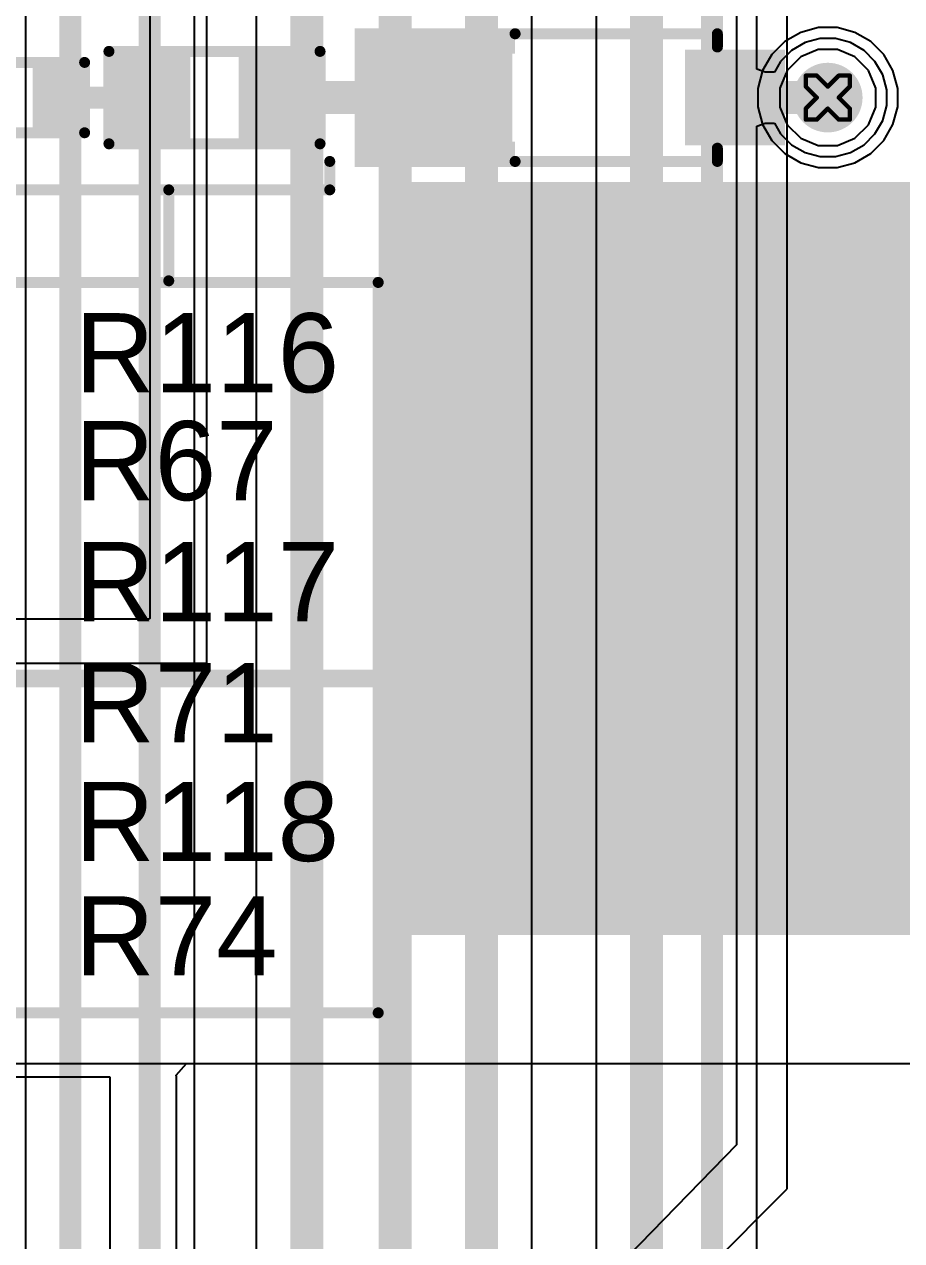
# Model space of a CAD drawing. Header units: inches. Extents: x 0 to 5379, y 0 to 5429.
# Drawn here: x 118.01 to 128.15, y 70.37 to 84.41 of the extents above; entities that cross this region are included whole.
import ezdxf

# ---------------------------------------------------------------- set-up
doc = ezdxf.new("R2010")
doc.units = ezdxf.units.IN
for name, color, linetype in [('Bottom Layer', 5, 'Continuous'), ('Bottom Solder', 6, 'Continuous'), ('Drill Drawing', 1, 'Continuous'), ('GND01', 16, 'Continuous'), ('GND02', 76, 'Continuous'), ('PWR', 156, 'Continuous'), ('SIG 01', 90, 'Continuous'), ('Top Layer', 1, 'Continuous'), ('Top Overlay', 2, 'Continuous'), ('Top Paste', 8, 'Continuous'), ('Top Solder', 216, 'Continuous'), ('Via Holes', 16, 'Continuous')]:
    doc.layers.add(name, color=color, linetype=linetype)
doc.styles.add('Arial', font='', dxfattribs={"height": 0.2})
doc.styles.get('Arial').set_extended_font_data('Arial')

# ---------------------------------------------------------------- blocks, each defined once
blk = doc.blocks.new('R___0603_665')
at = {"layer": 'Top Layer'}
for points in [[(-0.381, 0.4445), (-0.381, -0.4445), (-1.143, -0.4445), (-1.143, 0.4445)], [(1.143, 0.4445), (1.143, -0.4445), (0.381, -0.4445), (0.381, 0.4445)]]:
    blk.add_hatch(color=1, dxfattribs=at).paths.add_polyline_path(points)
at = {"layer": 'Top Paste'}
for points in [[(-0.381, 0.4445), (-0.381, -0.4445), (-1.143, -0.4445), (-1.143, 0.4445)], [(1.143, 0.4445), (1.143, -0.4445), (0.381, -0.4445), (0.381, 0.4445)]]:
    blk.add_hatch(color=8, dxfattribs=at).paths.add_polyline_path(points)
at = {"layer": 'Top Solder'}
for points in [[(-0.2794, 0.5461), (-0.2794, -0.5461), (-1.2446, -0.5461), (-1.2446, 0.5461)], [(1.2446, 0.5461), (1.2446, -0.5461), (0.2794, -0.5461), (0.2794, 0.5461)]]:
    blk.add_hatch(color=216, dxfattribs=at).paths.add_polyline_path(points)
at = {"layer": 'Top Overlay'}
for points in [[(-1.2192, -0.5334, 0.127, 0.127, 0), (-1.2192, 0.5334, 0.127, 0.127, 0)], [(-1.2192, 0.5334, 0.127, 0.127, 0), (1.2192, 0.5334, 0.127, 0.127, 0)], [(1.2192, -0.5334, 0.127, 0.127, 0), (1.2192, 0.5334, 0.127, 0.127, 0)], [(-1.2192, -0.5334, 0.127, 0.127, 0), (1.2192, -0.5334, 0.127, 0.127, 0)]]:
    blk.add_lwpolyline(points, format="xyseb", dxfattribs=at)
for points in [[(-1.25095, 0.5334, 0.0635, 0.0635, 1), (-1.18745, 0.5334, 0.0635, 0.0635, 1)], [(-1.25095, 0.5334, 0.0635, 0.0635, 1), (-1.18745, 0.5334, 0.0635, 0.0635, 1)], [(1.18745, 0.5334, 0.0635, 0.0635, 1), (1.25095, 0.5334, 0.0635, 0.0635, 1)], [(1.18745, 0.5334, 0.0635, 0.0635, 1), (1.25095, 0.5334, 0.0635, 0.0635, 1)], [(-1.25095, -0.5334, 0.0635, 0.0635, 1), (-1.18745, -0.5334, 0.0635, 0.0635, 1)], [(-1.25095, -0.5334, 0.0635, 0.0635, 1), (-1.18745, -0.5334, 0.0635, 0.0635, 1)], [(1.18745, -0.5334, 0.0635, 0.0635, 1), (1.25095, -0.5334, 0.0635, 0.0635, 1)], [(1.18745, -0.5334, 0.0635, 0.0635, 1), (1.25095, -0.5334, 0.0635, 0.0635, 1)]]:
    blk.add_lwpolyline(points, format="xyseb", close=True, dxfattribs=at)
blk = doc.blocks.new('R___0402_666')
at = {"layer": 'Top Layer'}
for points in [[(-0.699, -0.318), (-0.699, 0.318), (-0.241, 0.318), (-0.241, -0.318)], [(0.241, -0.318), (0.241, 0.318), (0.699, 0.318), (0.699, -0.318)]]:
    blk.add_hatch(color=1, dxfattribs=at).paths.add_polyline_path(points)
at = {"layer": 'Top Paste'}
for points in [[(-0.699, -0.318), (-0.699, 0.318), (-0.241, 0.318), (-0.241, -0.318)], [(0.241, -0.318), (0.241, 0.318), (0.699, 0.318), (0.699, -0.318)]]:
    blk.add_hatch(color=8, dxfattribs=at).paths.add_polyline_path(points)
at = {"layer": 'Top Solder'}
for points in [[(-0.754, -0.373), (-0.754, 0.373), (-0.186, 0.373), (-0.186, -0.373)], [(0.186, -0.373), (0.186, 0.373), (0.754, 0.373), (0.754, -0.373)]]:
    blk.add_hatch(color=216, dxfattribs=at).paths.add_polyline_path(points)
at = {"layer": 'Top Overlay'}
for points in [[(-0.787, -0.406, 0.127, 0.127, 0), (-0.787, 0.406, 0.127, 0.127, 0)], [(-0.787, 0.406, 0.127, 0.127, 0), (0.787, 0.406, 0.127, 0.127, 0)], [(0.787, -0.406, 0.127, 0.127, 0), (0.787, 0.406, 0.127, 0.127, 0)], [(-0.787, -0.406, 0.127, 0.127, 0), (0.787, -0.406, 0.127, 0.127, 0)], [(-0.813, -0.432, 0.00323, 0.00323, 0), (0.813, -0.432, 0.00323, 0.00323, 0)]]:
    blk.add_lwpolyline(points, format="xyseb", dxfattribs=at)
for points in [[(-0.819, 0.406, 0.0635, 0.0635, 1), (-0.756, 0.406, 0.0635, 0.0635, 1)], [(-0.819, 0.406, 0.0635, 0.0635, 1), (-0.756, 0.406, 0.0635, 0.0635, 1)], [(0.756, 0.406, 0.0635, 0.0635, 1), (0.819, 0.406, 0.0635, 0.0635, 1)], [(0.756, 0.406, 0.0635, 0.0635, 1), (0.819, 0.406, 0.0635, 0.0635, 1)], [(-0.819, -0.406, 0.0635, 0.0635, 1), (-0.756, -0.406, 0.0635, 0.0635, 1)], [(-0.819, -0.406, 0.0635, 0.0635, 1), (-0.756, -0.406, 0.0635, 0.0635, 1)], [(0.756, -0.406, 0.0635, 0.0635, 1), (0.819, -0.406, 0.0635, 0.0635, 1)], [(0.756, -0.406, 0.0635, 0.0635, 1), (0.819, -0.406, 0.0635, 0.0635, 1)], [(-0.814, -0.432, 0.00161, 0.00161, 1), (-0.812, -0.432, 0.00161, 0.00161, 1)], [(0.812, -0.432, 0.00161, 0.00161, 1), (0.814, -0.432, 0.00161, 0.00161, 1)]]:
    blk.add_lwpolyline(points, format="xyseb", close=True, dxfattribs=at)
blk = doc.blocks.new('SOD_123_914')
at = {"layer": 'Top Layer'}
for points in [[(-1.1, 0.45), (-1.1, -0.45), (-2.05, -0.45), (-2.05, 0.45)], [(2.05, 0.45), (2.05, -0.45), (1.1, -0.45), (1.1, 0.45)]]:
    blk.add_hatch(color=1, dxfattribs=at).paths.add_polyline_path(points)
at = {"layer": 'Top Overlay'}
for points in [[(0.965, 0.508), (2.819, 0.508), (2.819, 0.8), (0.965, 0.8)], [(2.118, -0.787), (2.818, -0.787), (2.818, 0.787), (2.118, 0.787)], [(0.965, -0.8), (2.819, -0.8), (2.819, -0.508), (0.965, -0.508)]]:
    blk.add_hatch(color=2, dxfattribs=at).paths.add_polyline_path(points)
at = {"layer": 'Top Paste'}
for points in [[(-1.1, 0.45), (-1.1, -0.45), (-2.05, -0.45), (-2.05, 0.45)], [(2.05, 0.45), (2.05, -0.45), (1.1, -0.45), (1.1, 0.45)]]:
    blk.add_hatch(color=8, dxfattribs=at).paths.add_polyline_path(points)
at = {"layer": 'Top Solder'}
for points in [[(-0.998, 0.552), (-0.998, -0.552), (-2.152, -0.552), (-2.152, 0.552)], [(2.152, 0.552), (2.152, -0.552), (0.998, -0.552), (0.998, 0.552)]]:
    blk.add_hatch(color=216, dxfattribs=at).paths.add_polyline_path(points)
at = {"layer": 'Top Overlay'}
for points in [[(0.965, 0.737, 0.127, 0.127, 0), (-1.372, 0.737, 0.127, 0.127, 0)], [(-1.372, 0.737, 0.127, 0.127, 0), (-1.372, 0.584, 0.127, 0.127, 0)], [(-1.372, -0.584, 0.127, 0.127, 0), (-1.372, -0.737, 0.127, 0.127, 0)], [(0.965, -0.737, 0.127, 0.127, 0), (-1.372, -0.737, 0.127, 0.127, 0)]]:
    blk.add_lwpolyline(points, format="xyseb", dxfattribs=at)
for points in [[(-1.403, 0.737, 0.0635, 0.0635, 1), (-1.34, 0.737, 0.0635, 0.0635, 1)], [(-1.403, 0.737, 0.0635, 0.0635, 1), (-1.34, 0.737, 0.0635, 0.0635, 1)], [(0.933, 0.737, 0.0635, 0.0635, 1), (0.997, 0.737, 0.0635, 0.0635, 1)], [(-1.403, 0.584, 0.0635, 0.0635, 1), (-1.34, 0.584, 0.0635, 0.0635, 1)], [(-1.403, -0.584, 0.0635, 0.0635, 1), (-1.34, -0.584, 0.0635, 0.0635, 1)], [(-1.403, -0.737, 0.0635, 0.0635, 1), (-1.34, -0.737, 0.0635, 0.0635, 1)], [(-1.403, -0.737, 0.0635, 0.0635, 1), (-1.34, -0.737, 0.0635, 0.0635, 1)], [(0.933, -0.737, 0.0635, 0.0635, 1), (0.997, -0.737, 0.0635, 0.0635, 1)]]:
    blk.add_lwpolyline(points, format="xyseb", close=True, dxfattribs=at)

msp = doc.modelspace()

# ---------------------------------------------------------------- hatches: boundary and pattern name
at = {"layer": 'Bottom Layer'}
h = msp.add_hatch(color=5, dxfattribs=at)
edge = h.paths.add_edge_path()
edge.add_arc((127.292, 83.566), 0.3, 0, 360)
at = {"layer": 'Bottom Solder'}
h = msp.add_hatch(color=6, dxfattribs=at)
edge = h.paths.add_edge_path()
edge.add_arc((127.292, 83.566), 0.402, 0, 360)
msp.add_hatch(color=6, dxfattribs=at).paths.add_polyline_path([(122.483, 73.899), (170.1, 73.899), (170.1, 82.593), (122.483, 82.593)])
at = {"layer": 'GND01'}
h = msp.add_hatch(color=16, dxfattribs=at)
edge = h.paths.add_edge_path()
edge.add_arc((127.292, 83.566), 0.3, 0, 360)
at = {"layer": 'GND02'}
h = msp.add_hatch(color=76, dxfattribs=at)
edge = h.paths.add_edge_path()
edge.add_arc((127.292, 83.566), 0.3, 0, 360)
at = {"layer": 'PWR'}
h = msp.add_hatch(color=156, dxfattribs=at)
edge = h.paths.add_edge_path()
edge.add_arc((127.292, 83.566), 0.3, 0, 360)
at = {"layer": 'SIG 01'}
h = msp.add_hatch(color=90, dxfattribs=at)
edge = h.paths.add_edge_path()
edge.add_arc((127.292, 83.566), 0.3, 0, 360)
at = {"layer": 'Top Layer'}
h = msp.add_hatch(color=1, dxfattribs=at)
edge = h.paths.add_edge_path()
edge.add_arc((127.292, 83.566), 0.3, 0, 360)
at = {"layer": 'Top Solder'}
h = msp.add_hatch(color=216, dxfattribs=at)
edge = h.paths.add_edge_path()
edge.add_arc((127.292, 83.566), 0.402, 0, 360)
at = {"layer": 'Via Holes'}
h = msp.add_hatch(color=7, dxfattribs=at)
edge = h.paths.add_edge_path()
edge.add_arc((127.292, 83.566), 0.15, 0, 360)

# ---------------------------------------------------------------- linework, layer by layer
at = {"layer": 'Bottom Layer'}
for p, q in [((126.981, 84.319), (126.796, 84.213)), ((127.186, 84.374), (126.981, 84.319)), ((127.399, 84.374), (127.186, 84.374)), ((127.604, 84.319), (127.399, 84.374)), ((127.789, 84.213), (127.604, 84.319)), ((126.796, 84.213), (126.646, 84.062)), ((127.939, 84.062), (127.789, 84.213)), ((126.646, 84.062), (126.539, 83.878)), ((128.045, 83.878), (127.939, 84.062)), ((126.539, 83.878), (126.484, 83.672)), ((128.1, 83.672), (128.045, 83.878)), ((126.484, 83.672), (126.484, 83.46)), ((128.1, 83.46), (128.1, 83.672)), ((126.484, 83.46), (126.539, 83.254)), ((128.045, 83.254), (128.1, 83.46)), ((126.539, 83.254), (126.646, 83.07)), ((127.939, 83.07), (128.045, 83.254)), ((126.646, 83.07), (126.796, 82.919)), ((127.789, 82.919), (127.939, 83.07)), ((126.796, 82.919), (126.981, 82.813)), ((127.604, 82.813), (127.789, 82.919)), ((126.981, 82.813), (127.186, 82.758)), ((127.186, 82.758), (127.399, 82.758)), ((127.399, 82.758), (127.604, 82.813))]:
    msp.add_line(p, q, dxfattribs=at)
at = {"layer": 'Drill Drawing'}
for points in [[(127.038, 83.693, 0.0508, 0.0508, 0), (127.038, 83.82, 0.0508, 0.0508, 0)], [(127.038, 83.82, 0.0508, 0.0508, 0), (127.165, 83.82, 0.0508, 0.0508, 0)], [(127.165, 83.82, 0.0508, 0.0508, 0), (127.292, 83.693, 0.0508, 0.0508, 0)], [(127.292, 83.693, 0.0508, 0.0508, 0), (127.419, 83.82, 0.0508, 0.0508, 0)], [(127.419, 83.82, 0.0508, 0.0508, 0), (127.546, 83.82, 0.0508, 0.0508, 0)], [(127.546, 83.693, 0.0508, 0.0508, 0), (127.546, 83.82, 0.0508, 0.0508, 0)], [(127.038, 83.693, 0.0508, 0.0508, 0), (127.165, 83.566, 0.0508, 0.0508, 0)], [(127.419, 83.566, 0.0508, 0.0508, 0), (127.546, 83.693, 0.0508, 0.0508, 0)], [(127.038, 83.439, 0.0508, 0.0508, 0), (127.165, 83.566, 0.0508, 0.0508, 0)], [(127.419, 83.566, 0.0508, 0.0508, 0), (127.546, 83.439, 0.0508, 0.0508, 0)], [(127.038, 83.312, 0.0508, 0.0508, 0), (127.038, 83.439, 0.0508, 0.0508, 0)], [(127.165, 83.312, 0.0508, 0.0508, 0), (127.292, 83.439, 0.0508, 0.0508, 0)], [(127.292, 83.439, 0.0508, 0.0508, 0), (127.419, 83.312, 0.0508, 0.0508, 0)], [(127.546, 83.312, 0.0508, 0.0508, 0), (127.546, 83.439, 0.0508, 0.0508, 0)], [(127.038, 83.312, 0.0508, 0.0508, 0), (127.165, 83.312, 0.0508, 0.0508, 0)], [(127.419, 83.312, 0.0508, 0.0508, 0), (127.546, 83.312, 0.0508, 0.0508, 0)]]:
    msp.add_lwpolyline(points, format="xyseb", dxfattribs=at)
for points in [[(127.026, 83.82, 0.0254, 0.0254, 1), (127.051, 83.82, 0.0254, 0.0254, 1)], [(127.026, 83.82, 0.0254, 0.0254, 1), (127.051, 83.82, 0.0254, 0.0254, 1)], [(127.153, 83.82, 0.0254, 0.0254, 1), (127.178, 83.82, 0.0254, 0.0254, 1)], [(127.153, 83.82, 0.0254, 0.0254, 1), (127.178, 83.82, 0.0254, 0.0254, 1)], [(127.407, 83.82, 0.0254, 0.0254, 1), (127.432, 83.82, 0.0254, 0.0254, 1)], [(127.407, 83.82, 0.0254, 0.0254, 1), (127.432, 83.82, 0.0254, 0.0254, 1)], [(127.534, 83.82, 0.0254, 0.0254, 1), (127.559, 83.82, 0.0254, 0.0254, 1)], [(127.534, 83.82, 0.0254, 0.0254, 1), (127.559, 83.82, 0.0254, 0.0254, 1)], [(127.026, 83.693, 0.0254, 0.0254, 1), (127.051, 83.693, 0.0254, 0.0254, 1)], [(127.026, 83.693, 0.0254, 0.0254, 1), (127.051, 83.693, 0.0254, 0.0254, 1)], [(127.28, 83.693, 0.0254, 0.0254, 1), (127.305, 83.693, 0.0254, 0.0254, 1)], [(127.28, 83.693, 0.0254, 0.0254, 1), (127.305, 83.693, 0.0254, 0.0254, 1)], [(127.534, 83.693, 0.0254, 0.0254, 1), (127.559, 83.693, 0.0254, 0.0254, 1)], [(127.534, 83.693, 0.0254, 0.0254, 1), (127.559, 83.693, 0.0254, 0.0254, 1)], [(127.153, 83.566, 0.0254, 0.0254, 1), (127.178, 83.566, 0.0254, 0.0254, 1)], [(127.153, 83.566, 0.0254, 0.0254, 1), (127.178, 83.566, 0.0254, 0.0254, 1)], [(127.407, 83.566, 0.0254, 0.0254, 1), (127.432, 83.566, 0.0254, 0.0254, 1)], [(127.407, 83.566, 0.0254, 0.0254, 1), (127.432, 83.566, 0.0254, 0.0254, 1)], [(127.026, 83.439, 0.0254, 0.0254, 1), (127.051, 83.439, 0.0254, 0.0254, 1)], [(127.026, 83.439, 0.0254, 0.0254, 1), (127.051, 83.439, 0.0254, 0.0254, 1)], [(127.28, 83.439, 0.0254, 0.0254, 1), (127.305, 83.439, 0.0254, 0.0254, 1)], [(127.28, 83.439, 0.0254, 0.0254, 1), (127.305, 83.439, 0.0254, 0.0254, 1)], [(127.534, 83.439, 0.0254, 0.0254, 1), (127.559, 83.439, 0.0254, 0.0254, 1)], [(127.534, 83.439, 0.0254, 0.0254, 1), (127.559, 83.439, 0.0254, 0.0254, 1)], [(127.026, 83.312, 0.0254, 0.0254, 1), (127.051, 83.312, 0.0254, 0.0254, 1)], [(127.026, 83.312, 0.0254, 0.0254, 1), (127.051, 83.312, 0.0254, 0.0254, 1)], [(127.153, 83.312, 0.0254, 0.0254, 1), (127.178, 83.312, 0.0254, 0.0254, 1)], [(127.153, 83.312, 0.0254, 0.0254, 1), (127.178, 83.312, 0.0254, 0.0254, 1)], [(127.407, 83.312, 0.0254, 0.0254, 1), (127.432, 83.312, 0.0254, 0.0254, 1)], [(127.407, 83.312, 0.0254, 0.0254, 1), (127.432, 83.312, 0.0254, 0.0254, 1)], [(127.534, 83.312, 0.0254, 0.0254, 1), (127.559, 83.312, 0.0254, 0.0254, 1)], [(127.534, 83.312, 0.0254, 0.0254, 1), (127.559, 83.312, 0.0254, 0.0254, 1)]]:
    msp.add_lwpolyline(points, format="xyseb", close=True, dxfattribs=at)
at = {"layer": 'GND01'}
for p, q in [((127.182, 84.12), (126.979, 84.036)), ((127.403, 84.12), (127.182, 84.12)), ((127.606, 84.036), (127.403, 84.12)), ((126.979, 84.036), (126.823, 83.88)), ((127.762, 83.88), (127.606, 84.036)), ((126.823, 83.88), (126.738, 83.676)), ((127.846, 83.676), (127.762, 83.88)), ((126.738, 83.676), (126.738, 83.456)), ((127.846, 83.456), (127.846, 83.676)), ((126.738, 83.456), (126.823, 83.252)), ((127.762, 83.252), (127.846, 83.456)), ((126.823, 83.252), (126.979, 83.096)), ((127.606, 83.096), (127.762, 83.252)), ((126.979, 83.096), (127.182, 83.012)), ((127.182, 83.012), (127.403, 83.012)), ((127.403, 83.012), (127.606, 83.096))]:
    msp.add_line(p, q, dxfattribs=at)
at = {"layer": 'GND02'}
for p, q in [((127.182, 84.12), (126.979, 84.036)), ((127.403, 84.12), (127.182, 84.12)), ((127.606, 84.036), (127.403, 84.12)), ((126.979, 84.036), (126.823, 83.88)), ((127.762, 83.88), (127.606, 84.036)), ((126.823, 83.88), (126.738, 83.676)), ((127.846, 83.676), (127.762, 83.88)), ((126.738, 83.676), (126.738, 83.456)), ((127.846, 83.456), (127.846, 83.676)), ((126.738, 83.456), (126.823, 83.252)), ((127.762, 83.252), (127.846, 83.456)), ((126.823, 83.252), (126.979, 83.096)), ((127.606, 83.096), (127.762, 83.252)), ((126.979, 83.096), (127.182, 83.012)), ((127.182, 83.012), (127.403, 83.012)), ((127.403, 83.012), (127.606, 83.096))]:
    msp.add_line(p, q, dxfattribs=at)
at = {"layer": 'PWR'}
for p, q in [((119.459, 99.022), (119.459, 77.552)), ((120.117, 77.038), (120.117, 99.085)), ((126.238, 94.386), (126.238, 71.476)), ((126.822, 70.968), (126.822, 93.869)), ((119.454, 77.546), (111.836, 77.546)), ((119.459, 77.552), (119.454, 77.546)), ((111.277, 77.038), (120.117, 77.038)), ((126.238, 71.476), (124.181, 69.367)), ((124.689, 68.834), (126.822, 70.968))]:
    msp.add_line(p, q, dxfattribs=at)
at = {"layer": 'SIG 01'}
for p, q in [((124.616, 91.109), (124.616, 24.797)), ((123.874, 32.257), (123.874, 90.815)), ((119.977, 38.466), (119.977, 87.727)), ((120.69, 87.511), (120.69, 35.459)), ((118.024, 87.133), (118.024, 64.88)), ((126.473, 83.896), (126.473, 86.513)), ((127.03, 84.201), (126.874, 84.111)), ((127.203, 84.247), (127.03, 84.201)), ((127.382, 84.247), (127.203, 84.247)), ((127.555, 84.201), (127.382, 84.247)), ((127.711, 84.111), (127.555, 84.201)), ((126.747, 83.984), (126.676, 83.86)), ((126.874, 84.111), (126.747, 83.984)), ((127.837, 83.984), (127.711, 84.111)), ((127.927, 83.829), (127.837, 83.984)), ((126.57, 83.861), (126.473, 83.896)), ((126.676, 83.86), (126.57, 83.861)), ((127.973, 83.656), (127.927, 83.829)), ((127.973, 83.476), (127.973, 83.656)), ((127.927, 83.303), (127.973, 83.476)), ((126.473, 83.236), (126.57, 83.271)), ((126.57, 83.271), (126.676, 83.272)), ((126.676, 83.272), (126.747, 83.148)), ((127.837, 83.148), (127.927, 83.303)), ((126.473, 23.644), (126.473, 83.236)), ((126.747, 83.148), (126.874, 83.021)), ((127.711, 83.021), (127.837, 83.148)), ((126.874, 83.021), (127.03, 82.931)), ((127.555, 82.931), (127.711, 83.021)), ((127.03, 82.931), (127.203, 82.885)), ((127.203, 82.885), (127.382, 82.885)), ((127.382, 82.885), (127.555, 82.931))]:
    msp.add_line(p, q, dxfattribs=at)
for points in [[(125.955, 23.644, 0.254, 0.254, 0), (125.955, 93.042, 0.254, 0.254, 0)], [(125.198, 24.556, 0.381, 0.381, 0), (125.198, 91.35, 0.381, 0.381, 0)], [(123.292, 32.257, 0.381, 0.381, 0), (123.292, 90.815, 0.381, 0.381, 0)], [(119.459, 38.465, 0.254, 0.254, 0), (119.459, 87.727, 0.254, 0.254, 0)], [(121.272, 35.217, 0.381, 0.381, 0), (121.272, 87.511, 0.381, 0.381, 0)], [(118.542, 38.848, 0.254, 0.254, 0), (118.542, 87.347, 0.254, 0.254, 0)], [(122.295, 34.546, 0.381, 0.381, 0), (122.295, 85.258, 0.381, 0.381, 0)]]:
    msp.add_lwpolyline(points, format="xyseb", dxfattribs=at)
at = {"layer": 'Top Layer'}
for p, q in [((0.381, 72.415), (350, 72.415)), ((119.765, 72.282), (119.882, 72.415)), ((119.882, 72.415), (137.256, 72.415)), ((93.049, 72.263), (118.999, 72.263)), ((118.999, 72.263), (118.999, 72.227)), ((118.999, 72.227), (118.999, 57.907)), ((119.768, 72.263), (119.765, 72.282)), ((119.768, 72.227), (119.768, 72.263)), ((119.768, 57.907), (119.768, 72.227))]:
    msp.add_line(p, q, dxfattribs=at)
for points in [[(118.389, 83.566, 0.254, 0.254, 0), (119.445, 83.566, 0.254, 0.254, 0)], [(120.969, 83.566, 0.381, 0.381, 0), (123.07, 83.566, 0.381, 0.381, 0)], [(126.22, 83.566, 0.381, 0.381, 0), (127.292, 83.566, 0.381, 0.381, 0)], [(108.504, 76.86, 0.203, 0.203, 0), (156.362, 76.86, 0.203, 0.203, 0)]]:
    msp.add_lwpolyline(points, format="xyseb", dxfattribs=at)
for points in [[(118.326, 83.566, 0.127, 0.127, 1), (118.453, 83.566, 0.127, 0.127, 1)], [(119.381, 83.566, 0.127, 0.127, 1), (119.508, 83.566, 0.127, 0.127, 1)], [(120.873, 83.566, 0.191, 0.191, 1), (121.064, 83.566, 0.191, 0.191, 1)], [(122.974, 83.566, 0.191, 0.191, 1), (123.165, 83.566, 0.191, 0.191, 1)], [(126.124, 83.566, 0.191, 0.191, 1), (126.315, 83.566, 0.191, 0.191, 1)], [(127.197, 83.566, 0.191, 0.191, 1), (127.388, 83.566, 0.191, 0.191, 1)]]:
    msp.add_lwpolyline(points, format="xyseb", close=True, dxfattribs=at)
at = {"layer": 'Top Overlay'}
for points in [[(121.539, 82.501, 0.127, 0.127, 0), (121.539, 82.829, 0.127, 0.127, 0)], [(117.818, 82.501, 0.127, 0.127, 0), (121.539, 82.501, 0.127, 0.127, 0)], [(119.678, 81.451, 0.127, 0.127, 0), (119.678, 82.501, 0.127, 0.127, 0)], [(114.706, 81.432, 0.127, 0.127, 0), (122.098, 81.432, 0.127, 0.127, 0)], [(122.098, 73, 0.127, 0.127, 0), (122.098, 81.432, 0.127, 0.127, 0)], [(114.706, 73, 0.127, 0.127, 0), (122.098, 73, 0.127, 0.127, 0)]]:
    msp.add_lwpolyline(points, format="xyseb", dxfattribs=at)
for points in [[(121.507, 82.829, 0.0635, 0.0635, 1), (121.57, 82.829, 0.0635, 0.0635, 1)], [(119.647, 82.501, 0.0635, 0.0635, 1), (119.71, 82.501, 0.0635, 0.0635, 1)], [(121.507, 82.501, 0.0635, 0.0635, 1), (121.57, 82.501, 0.0635, 0.0635, 1)], [(121.507, 82.501, 0.0635, 0.0635, 1), (121.57, 82.501, 0.0635, 0.0635, 1)], [(119.647, 81.451, 0.0635, 0.0635, 1), (119.71, 81.451, 0.0635, 0.0635, 1)], [(122.066, 81.432, 0.0635, 0.0635, 1), (122.13, 81.432, 0.0635, 0.0635, 1)], [(122.066, 81.432, 0.0635, 0.0635, 1), (122.13, 81.432, 0.0635, 0.0635, 1)], [(122.066, 73, 0.0635, 0.0635, 1), (122.13, 73, 0.0635, 0.0635, 1)], [(122.066, 73, 0.0635, 0.0635, 1), (122.13, 73, 0.0635, 0.0635, 1)]]:
    msp.add_lwpolyline(points, format="xyseb", close=True, dxfattribs=at)

# ---------------------------------------------------------------- block references
at = {"rotation": 180}
msp.add_blockref('SOD_123_914', (124.645, 83.566), dxfattribs=at)
for name, p in [('R___0603_665', (120.207, 83.566)), ('R___0402_666', (117.919, 83.566))]:
    msp.add_blockref(name, p)

# ---------------------------------------------------------------- texts
at = {"layer": 'Top Overlay', "style": 'Arial'}
for s, p in [('R116', (118.593, 80.163)), ('R67', (118.593, 78.918)), ('R117', (118.593, 77.521)), ('R71', (118.593, 76.124)), ('R118', (118.593, 74.752)), ('R74', (118.593, 73.432))]:
    msp.add_text(s, height=0.9144, dxfattribs=at).set_placement(p)

doc.saveas('drawing.dxf')
